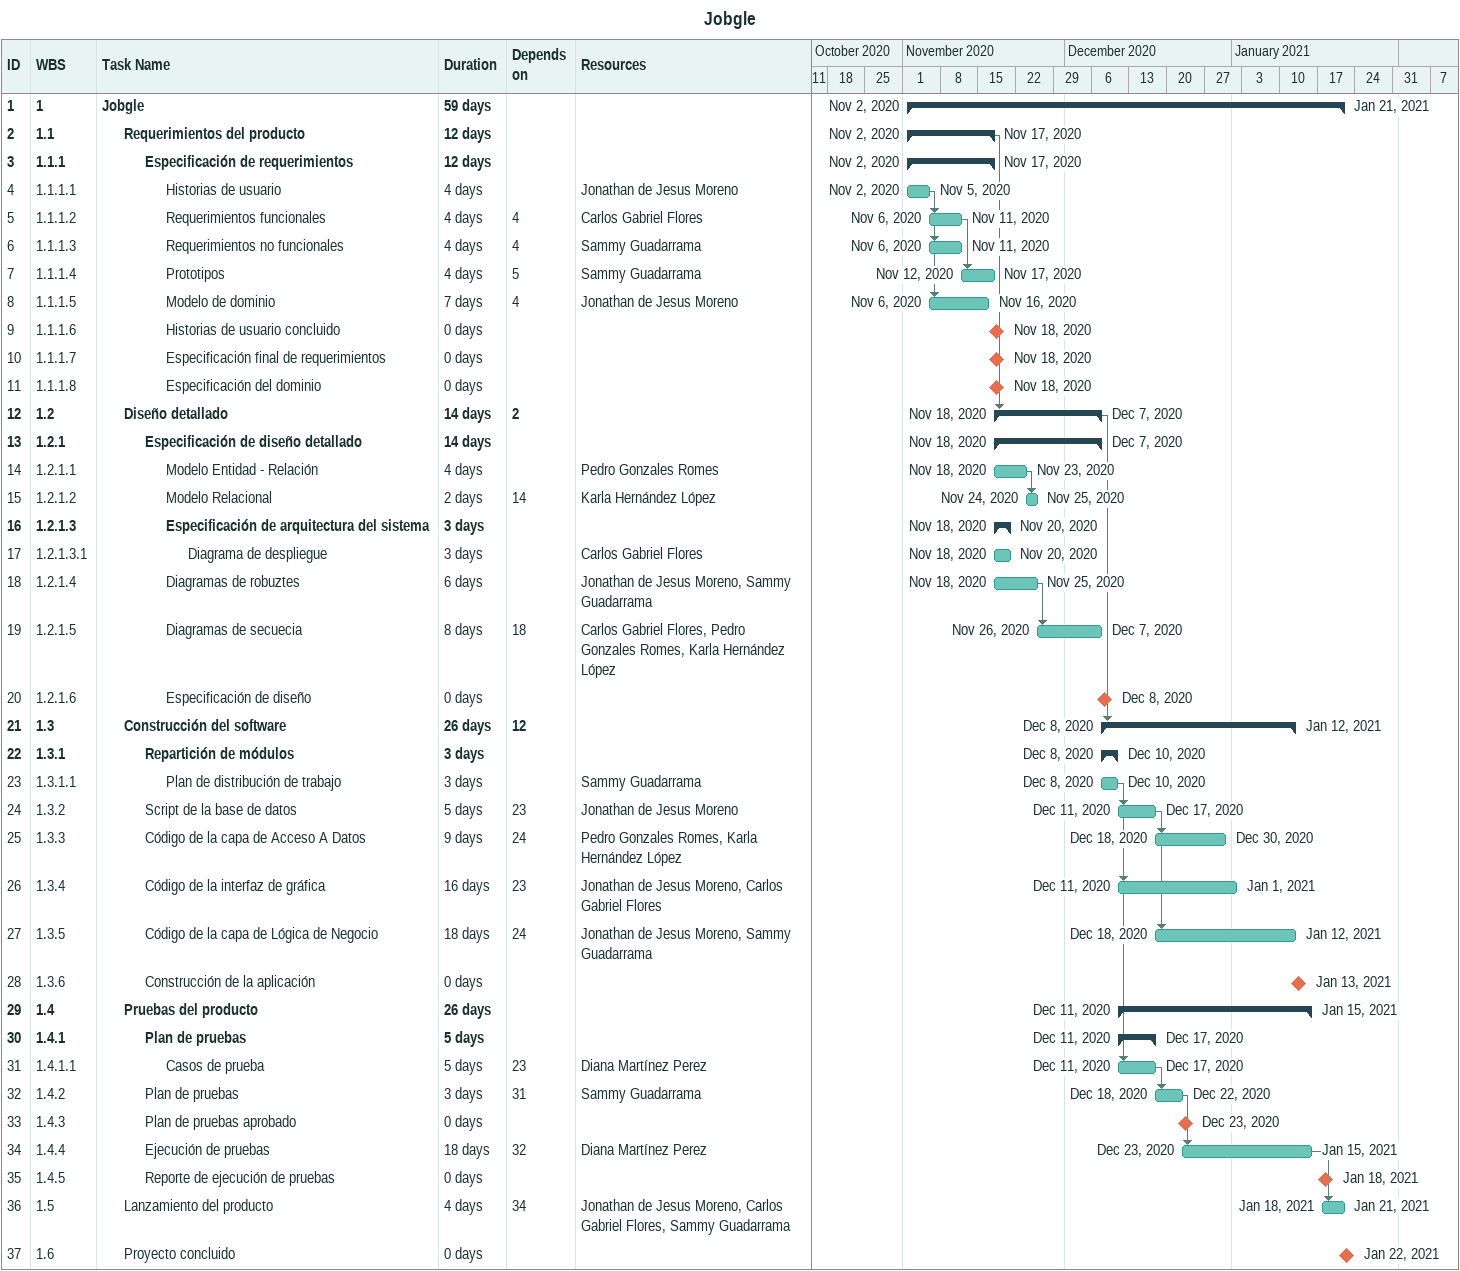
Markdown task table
Jobgle

| ID | WBS | Task | Duration | Start | Finish | Predecessors | Resources |
|---|---|---|---|---|---|---|---|
| 1 | 1 | **Jobgle** | 59d | 2020-11-02 | 2021-01-21 |  |  |
| 2 | 1.1 | **Requerimientos del producto** | 12d | 2020-11-02 | 2020-11-17 |  |  |
| 3 | 1.1.1 | **Especificación de requerimientos** | 12d | 2020-11-02 | 2020-11-17 |  |  |
| 4 | 1.1.1.1 | Historias de usuario | 4d | 2020-11-02 | 2020-11-05 |  | Jonathan de Jesus Moreno |
| 5 | 1.1.1.2 | Requerimientos funcionales | 4d | 2020-11-06 | 2020-11-11 | 4 | Carlos Gabriel Flores |
| 6 | 1.1.1.3 | Requerimientos no funcionales | 4d | 2020-11-06 | 2020-11-11 | 4 | Sammy Guadarrama |
| 7 | 1.1.1.4 | Prototipos | 4d | 2020-11-12 | 2020-11-17 | 5 | Sammy Guadarrama |
| 8 | 1.1.1.5 | Modelo de dominio | 7d | 2020-11-06 | 2020-11-16 | 4 | Jonathan de Jesus Moreno |
| 9 | 1.1.1.6 | Historias de usuario concluido | 0d | 2020-11-18 | 2020-11-18 |  |  |
| 10 | 1.1.1.7 | Especificación final de requerimientos | 0d | 2020-11-18 | 2020-11-18 |  |  |
| 11 | 1.1.1.8 | Especificación del dominio | 0d | 2020-11-18 | 2020-11-18 |  |  |
| 12 | 1.2 | **Diseño detallado** | 14d | 2020-11-18 | 2020-12-07 | 2 |  |
| 13 | 1.2.1 | **Especificación de diseño detallado** | 14d | 2020-11-18 | 2020-12-07 |  |  |
| 14 | 1.2.1.1 | Modelo Entidad - Relación | 4d | 2020-11-18 | 2020-11-23 |  | Pedro Gonzales Romes |
| 15 | 1.2.1.2 | Modelo Relacional | 2d | 2020-11-24 | 2020-11-25 | 14 | Karla Hernández López |
| 16 | 1.2.1.3 | **Especificación de arquitectura del sistema** | 3d | 2020-11-18 | 2020-11-20 |  |  |
| 17 | 1.2.1.3.1 | Diagrama de despliegue | 3d | 2020-11-18 | 2020-11-20 |  | Carlos Gabriel Flores |
| 18 | 1.2.1.4 | Diagramas de robuztes | 6d | 2020-11-18 | 2020-11-25 |  | Jonathan de Jesus Moreno, Sammy Guadarrama |
| 19 | 1.2.1.5 | Diagramas de secuecia | 8d | 2020-11-26 | 2020-12-07 | 18 | Carlos Gabriel Flores, Pedro Gonzales Romes, Karla Hernández López |
| 20 | 1.2.1.6 | Especificación de diseño | 0d | 2020-12-08 | 2020-12-08 |  |  |
| 21 | 1.3 | **Construcción del software** | 26d | 2020-12-08 | 2021-01-12 | 12 |  |
| 22 | 1.3.1 | **Repartición de módulos** | 3d | 2020-12-08 | 2020-12-10 |  |  |
| 23 | 1.3.1.1 | Plan de distribución de trabajo | 3d | 2020-12-08 | 2020-12-10 |  | Sammy Guadarrama |
| 24 | 1.3.2 | Script de la base de datos | 5d | 2020-12-11 | 2020-12-17 | 23 | Jonathan de Jesus Moreno |
| 25 | 1.3.3 | Código de la capa de Acceso A Datos | 9d | 2020-12-18 | 2020-12-30 | 24 | Pedro Gonzales Romes, Karla Hernández López |
| 26 | 1.3.4 | Código de la interfaz de gráfica | 16d | 2020-12-11 | 2021-01-01 | 23 | Jonathan de Jesus Moreno, Carlos Gabriel Flores |
| 27 | 1.3.5 | Código de la capa de Lógica de Negocio | 18d | 2020-12-18 | 2021-01-12 | 24 | Jonathan de Jesus Moreno, Sammy Guadarrama |
| 28 | 1.3.6 | Construcción de la aplicación | 0d | 2021-01-13 | 2021-01-13 |  |  |
| 29 | 1.4 | **Pruebas del producto** | 26d | 2020-12-11 | 2021-01-15 |  |  |
| 30 | 1.4.1 | **Plan de pruebas** | 5d | 2020-12-11 | 2020-12-17 |  |  |
| 31 | 1.4.1.1 | Casos de prueba | 5d | 2020-12-11 | 2020-12-17 | 23 | Diana Martínez Perez |
| 32 | 1.4.2 | Plan de pruebas | 3d | 2020-12-18 | 2020-12-22 | 31 | Sammy Guadarrama |
| 33 | 1.4.3 | Plan de pruebas aprobado | 0d | 2020-12-23 | 2020-12-23 |  |  |
| 34 | 1.4.4 | Ejecución de pruebas | 18d | 2020-12-23 | 2021-01-15 | 32 | Diana Martínez Perez |
| 35 | 1.4.5 | Reporte de ejecución de pruebas | 0d | 2021-01-18 | 2021-01-18 |  |  |
| 36 | 1.5 | Lanzamiento del producto | 4d | 2021-01-18 | 2021-01-21 | 34 | Jonathan de Jesus Moreno, Carlos Gabriel Flores, Sammy Guadarrama |
| 37 | 1.6 | Proyecto concluido | 0d | 2021-01-22 | 2021-01-22 |  |  |
